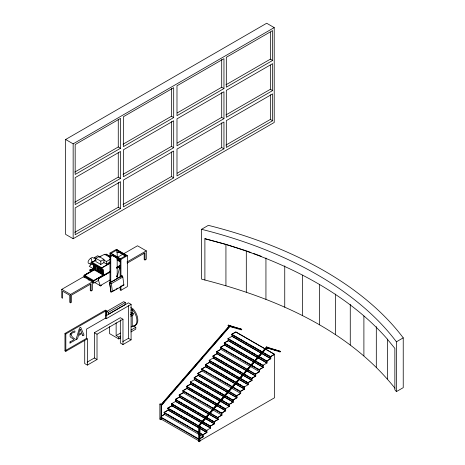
<?xml version="1.0" encoding="UTF-8"?>
<svg xmlns="http://www.w3.org/2000/svg" width="465" height="465" viewBox="0 0 465 465"><rect width="100%" height="100%" fill="white"/><g stroke="black" fill="none" stroke-linecap="round" stroke-linejoin="round"><path stroke-width="0.7" d="M130.973 312.852L132.054 313.736L130.81 314.456M117.726 275.571C117.232 273.821 122.603 262.94 116.657 268.096M92.93 270.514L89.867 270.101L93.61 269.363L93.541 270.549M89.885 270.328L89.937 269.845M76.057 339.491L79.509 327.947L80.689 327.267L84.031 335.067L82.764 335.62M76.214 339.584L77.51 338.834L78.422 335.608L81.997 333.55L82.921 335.707M78.614 334.294L80.05 329.272M100.138 285.283L100.434 285.708M228.106 328.098L229.524 326.459L241.475 329.912L241.754 329.313L228.28 325.093L227.995 325.686L228.937 326.232L161.279 404.358L160.338 403.812L159.867 404.085L159.867 419.087L161.018 419.75L161.489 419.482L161.489 405.021M229.524 326.459L229.803 325.866L241.754 329.313M240.324 329.249L240.603 328.65M198.834 426.353L267.148 347.198L280.325 351.337L280.046 351.929L266.701 347.808L198.834 426.353L197.939 426.382L266.561 346.971L267.148 347.198M267.642 348.349L267.921 347.756L280.325 351.337M100.254 285.219L100.167 285.644M93.599 269.404L93.599 269.869M94.732 269.543L84.438 275.669L84.438 276.03L92.582 280.598M103.189 275.146L93.791 280.575L93.517 281.273M116.977 276.518L117.227 276.059L116.855 275.885M161.436 405.532L161.227 404.87L229.64 325.878L230.222 326.105L161.436 405.532L161.018 405.288L161.018 419.75M161.959 404.474L164.325 401.748M165.267 400.656L167.156 398.47M168.103 397.383L169.522 395.744M170.94 394.111L172.352 392.472M174.247 390.292L175.189 389.199M177.078 387.014L178.025 385.927M182.751 380.469L194.085 367.379M195.033 366.286L196.922 364.101M198.34 362.468L199.758 360.828M201.176 359.195L202.595 357.556M212.04 346.646L224.328 332.463M225.269 331.371L227.158 329.191M197.939 426.382L228.774 390.774M229.727 389.682L231.622 387.49M232.57 386.398L252.972 362.84M253.919 361.747L266.73 346.954M116.924 276.163L117.308 276.187L116.889 276.565M116.889 276.483L116.942 275.914M91.25 262.591L91.599 262.074A8.004 4.621 60 0 0 91.599 259.54L91.001 258.47M96.534 270.892L95.802 270.897L95.511 270.403L95.511 264.783M99.353 272.525L99.068 272.746L98.336 272.031L98.336 266.41M103.108 274.693L102.381 274.699L102.091 274.199L102.091 269.281M90.797 264.98L89.228 266.242L93.413 268.875M65.623 139.494L266.683 23.25L274.216 27.598L274.216 122.475L73.156 238.719L65.623 234.372L65.623 139.494L73.156 143.848L73.156 238.719M73.156 143.848L274.216 27.598M74.795 172.079L118.267 146.975L120.522 148.277L120.522 118.389L75.179 144.563L75.179 174.456L120.522 148.277M123.056 144.214L171.434 116.279L173.689 117.581L173.689 87.693L123.423 116.715L123.423 146.603L173.689 117.581M177.235 112.931L221.7 87.263L223.956 88.559L223.956 58.671L176.985 85.793L176.985 115.68L223.956 88.559M225.944 84.81L270.345 59.177L272.595 60.479L272.595 30.591L226.316 57.305L226.316 87.193L272.595 60.479M74.795 202.211L118.267 177.107L120.522 178.409L120.522 151.456L75.179 177.636L75.179 204.583L120.522 178.409M123.056 174.346L171.434 146.411L173.689 147.713L173.689 120.761L123.423 149.782L123.423 176.735L173.689 147.713M177.235 143.063L221.7 117.395L223.956 118.691L223.956 91.739L176.985 118.86L176.985 145.812L223.956 118.691M225.944 114.942L270.345 89.309L272.595 90.611L272.595 63.659L226.316 90.373L226.316 117.325L272.595 90.611M74.795 232.343L118.267 207.239L120.522 208.541L120.522 181.699L75.179 207.878L75.179 234.715L120.522 208.541M123.056 204.478L171.434 176.543L173.689 177.845L173.689 151.003L123.423 180.025L123.423 206.867L173.689 177.845M177.235 173.195L221.7 147.521L223.956 148.823L223.956 121.987L176.985 149.102L176.985 175.939L223.956 148.823M225.944 145.074L270.345 119.441L272.595 120.743L272.595 93.901L226.316 120.621L226.316 147.457L272.595 120.743M95.79 259.9L94.534 258.273L94.534 257.552L97.667 255.738L103.933 259.36L103.933 262.615L100.8 264.422L95.79 261.528L95.79 258.273L98.917 256.465L98.917 257.186M99.464 256.866L104.596 254.262L110.6 257.726M99.522 256.982L100.94 256.163M92.663 261.778L89.321 263.829C85.112 262.347 92.43 255.145 93.785 258.296M92.07 262.219L101.934 267.916L101.934 269.003L92.07 263.486L92.07 262.219L95.744 260.098M104.939 254.791L106.165 254.082L110.414 256.535M95.982 260.138L92.227 262.307L92.227 263.393L103.189 269.723L103.189 275.513L102.951 269.59M109.978 283.255L109.978 253.053L116.401 249.345L127.364 255.674L127.364 286.597L120.941 290.305L120.156 289.852L120.156 286.975M117.186 249.792L110.763 253.501L110.763 282.267M94.534 257.552L100.8 261.167L103.933 259.36M126.265 255.401L116.872 249.978L116.872 252.146L117.808 252.326A2.662 1.535 60 0 1 119.441 252.181L122.824 254.134M111.699 255.855L110.763 255.674L111.699 255.855A2.662 1.535 60 0 1 112.228 255.483M116.872 252.146L117.808 252.326M111.391 256.035A2.662 1.535 60 0 1 113.018 255.89L113.332 255.709A2.662 1.535 60 0 0 112.937 255.529M117.494 252.507A2.662 1.535 60 0 1 119.127 252.361L119.441 252.181M103.933 260.08L106.427 261.522L110.606 259.11M84.078 277.5L84.078 275.332L94.104 269.543M84.078 275.332L94.261 269.63M91.094 290.962L91.094 283.813L71.43 295.165L71.43 302.314L70.564 302.814L69.756 302.349L69.756 295.322L62.612 291.195L62.612 298.222L61.769 297.74L61.769 289.352L83.601 276.751L92.39 281.825L92.39 290.212L91.094 290.962L90.286 290.497L90.286 284.173M117.54 257.302L137.495 245.782L146.289 250.856L146.289 259.243L144.987 259.993L144.185 259.528L144.185 253.198M103.933 262.615L106.427 264.056L110.606 261.644M110.356 262.87L101.777 267.823L101.777 269.09M101.934 267.916L110.705 262.853M113.018 255.89L117.901 258.709L118.215 258.528L116.994 257.825M119.127 252.361L124.01 255.186L124.324 255.006A2.662 1.535 60 0 1 124.713 255.279M126.579 255.221L120.156 258.929L120.156 277.628M109.978 253.053L120.941 259.377L127.364 255.674M117.901 258.709A2.662 1.535 60 0 1 119.534 260.737L120.47 260.917M116.971 267.189L120.104 265.381M84.235 275.42L84.235 276.146L93.634 281.569L93.634 280.843L103.66 275.059M116.814 267.462L119.947 265.655M93.634 280.843L110.705 271.171M116.971 267.555L120.104 265.748M61.769 289.352L70.564 294.426L92.39 281.825M126.951 262.016L146.289 250.856M92.576 282.406L93.791 283.104L98.487 280.395L98.487 278.587L110.391 271.711M98.487 278.587L110.548 271.804M116.814 268.189L119.319 266.741M127.172 263.132L144.987 252.844L144.987 259.993M120.336 267.782L119.319 268.549M95.226 282.772L100.242 285.667L110.234 279.901M204.891 280.011L201.531 279.099L201.531 229.297L208.361 225.351A375.307 216.684 0 0 1 403.231 337.857L403.231 387.659L396.401 391.606L394.861 389.722L394.861 348.395L386.369 338.003A375.307 216.684 0 0 0 222.793 243.561L204.891 238.685L204.891 280.011C275.867 298.286 348.169 329.557 394.948 388.205M109.566 282.877L121.975 275.716L122.818 277.035L123.905 285.004L112.437 291.625L110.966 292.067L109.566 282.877L111.35 283.656L122.818 277.035M112.205 291.352L110.966 292.067L109.723 282.941L122.126 275.774L122.318 277.181M113.448 290.637L114.686 289.922M115.93 289.201L117.79 288.126M121.51 285.981L123.37 284.906L123.905 285.004M64.984 333.446L105.41 310.108L106.253 310.591L106.253 318.699L105.41 318.211L86.513 329.121L86.513 338.398L64.984 350.831L64.984 333.446L65.827 333.934L106.253 310.591M106.741 315.293L106.741 311.463L123.737 301.651L125.323 302.564L125.323 304.465L108.333 314.276L108.333 312.375L125.323 302.564M105.956 315.816L128.445 302.831L131.089 304.354L131.089 339.845L122.975 344.536L120.33 343.007L120.33 319.868M78.771 334.382L81.648 332.725L80.207 329.36M106.253 318.699L131.089 304.354M69.942 341.885L73.761 339.863C73.208 337.718 69.268 338.09 70.105 335.248A2.924 1.691 -60 0 1 70.773 333.481L72.116 332.022L73.79 331.161L74.906 330.975L74.906 332.12C68.686 333.074 71.569 337.096 75.115 339.078L75.115 340.217L69.942 343.025M130.985 310.213L132.234 309.492A11.27 6.51 60 0 1 136.937 320.606A11.27 6.51 60 0 1 132.234 326.285L130.996 327M87.129 362.177L94.372 357.992L94.372 332.684L120.33 317.7L122.975 319.223L122.975 344.536M64.984 350.831L65.827 351.313L87.356 338.886L87.356 365.101L84.711 363.572L84.711 340.392M130.787 314.299L132.019 313.584M130.822 314.311L132.066 313.59M94.372 332.684L97.016 334.207L122.975 319.223M130.81 315.014L133.292 313.584L133.292 314.851L130.81 316.281M116.14 322.745L116.14 335.579L120.47 333.074M116.14 335.579L118.802 337.113L120.621 336.061M130.938 330.103L135.797 327.302L135.797 329.139L130.938 331.94M109.56 326.633L109.56 333.614L118.802 338.95L120.621 337.898M122.83 341.566L128.445 338.322L131.089 339.845M87.356 365.101L97.016 359.521L97.016 334.207M270.787 356.905L270.473 357.085L231.756 334.73L231.756 334.277L235.825 331.929L274.542 354.284L274.542 397.773L199.996 440.814M232.07 334.19L235.825 332.016L274.542 354.371L270.787 356.539M231.756 334.73L233.32 335.271M227.995 338.619L232.07 336.271L270.787 358.62L266.712 360.974L227.995 338.619L227.995 339.072L266.712 361.421L267.026 361.241M227.995 339.072L228.309 338.892M224.235 342.961L228.309 340.607L267.026 362.962L262.952 365.31L224.235 342.961L224.235 343.414L262.952 365.763L263.266 365.583L262.016 364.862M267.026 360.794L267.026 363.049L228.309 340.7L224.549 342.781M220.48 347.297L224.549 344.949L263.266 367.303L259.197 369.652L220.48 347.297L220.48 347.75L259.197 370.105L259.511 369.925L257.011 368.483M220.794 347.21L224.549 345.042L263.266 367.391L263.266 365.13M220.48 347.75L222.043 348.291M255.75 374.261L255.436 374.447L216.719 352.092L216.719 351.639L220.794 349.291L259.511 371.733L255.75 373.901M217.033 351.552L220.794 349.378L220.794 347.117M216.719 352.092L217.033 351.912M212.958 355.981L217.033 353.627L255.75 375.982L251.675 378.336L212.958 355.981L212.958 356.434L251.675 378.783L251.989 378.603M255.75 373.814L255.75 376.075L217.033 353.72L213.272 355.801M212.958 356.434L213.272 356.254L213.272 358.062L251.989 380.411L251.989 378.15M209.204 360.323L213.272 357.969L251.989 380.324L247.921 382.672L209.204 360.323L209.204 360.77L247.921 383.125L248.234 382.945M209.204 360.77L210.767 361.311M205.443 364.659L209.517 362.311L248.234 384.66L244.16 387.014L205.443 364.659L205.443 365.112L244.16 387.467L244.474 387.287M205.757 364.572L209.517 362.398L248.234 384.753L248.234 382.492M205.443 365.112L205.757 364.932M201.682 369.001L205.757 366.652L244.474 389.002L240.399 391.356L201.682 369.001L201.682 369.454L240.399 391.803L240.713 391.623M201.996 368.908L205.757 366.74L244.474 389.095L244.474 386.834M201.682 369.454L201.996 369.274M236.958 395.965L236.644 396.145L197.927 373.796L197.927 373.343L201.996 370.989L240.713 393.431L236.958 395.605M198.241 373.25L201.996 371.082L201.996 368.821M197.927 373.796L198.241 373.61M194.167 377.679L198.241 375.331L236.958 397.685L232.884 400.034L194.167 377.679L194.167 378.132L232.884 400.487L233.198 400.307M194.48 377.592L198.241 375.424L236.958 397.773L236.958 395.512M194.167 378.132L194.48 377.952M190.406 382.021L194.48 379.673L233.198 402.022L229.123 404.376L190.406 382.021L190.406 382.474L229.123 404.829L229.437 404.643L228.187 403.922M190.406 382.474L190.72 382.294M186.651 386.363L190.72 384.009L229.437 406.364L225.368 408.712L186.651 386.363L186.651 386.816L225.368 409.165L225.682 408.985M186.965 386.27L190.72 384.102L229.437 406.457L229.437 404.195M186.651 386.816L188.215 387.357M182.89 390.705L186.965 388.351L225.682 410.705L221.607 413.054L182.89 390.705L182.89 391.152L221.607 413.507L221.921 413.327M183.204 390.612L186.965 388.444L225.682 410.793L225.682 408.532M182.89 391.152L183.204 390.972M179.13 395.041L218.161 417.669L217.847 417.849L179.13 395.494L179.13 395.041L183.204 392.693L221.921 415.135L218.161 417.303M175.375 399.383L179.444 397.034L218.161 419.384L214.092 421.738L175.375 399.383L175.375 399.836L214.092 422.185L214.406 422.005L211.906 420.563M175.689 399.29L179.444 397.122L218.161 419.476L218.161 417.215M175.375 399.836L176.938 400.377M171.614 403.725L175.689 401.371L214.406 423.725L210.331 426.074L171.614 403.725L171.614 404.172L210.331 426.527L210.645 426.347M171.614 404.172L171.928 403.992L179.42 408.322M167.853 408.061L171.928 405.713L210.645 428.067L206.57 430.416L167.853 408.061L167.853 408.514L206.57 430.869L206.884 430.689M210.645 425.894L210.645 428.155L171.928 405.8L168.167 407.881M167.853 408.514L168.167 408.334L168.167 410.142L198.776 427.817M203.129 435.025L202.816 435.211L164.099 412.856L164.099 412.403L168.167 410.054L198.77 427.719M164.412 412.316L168.167 410.142M164.099 412.856L165.662 413.397M161.279 416.198L164.412 414.391L198.764 434.316M161.279 416.291L164.412 414.484L164.412 412.223M159.867 419.087L160.338 418.82M231.756 334.277L270.473 356.632L274.542 354.284M267.026 360.881L270.787 358.713L270.787 356.452M259.511 369.565L263.266 367.391M216.719 351.639L255.436 373.994L259.511 371.64M251.989 378.243L255.75 376.075M248.234 382.585L251.989 380.411M240.713 391.263L244.474 389.095M197.927 373.343L236.644 395.692L240.713 393.344M233.198 399.947L236.958 397.773M229.437 404.283L233.198 402.115L233.198 399.853M221.921 412.967L225.682 410.793M199.979 426.475L199.514 426.748L199.514 441.75L199.979 441.477L199.979 426.475L199.043 425.934M221.921 415.042L217.847 417.396L217.847 417.849M214.406 421.645L218.161 419.476M210.645 425.987L214.406 423.813L214.406 421.557M164.099 412.403L202.816 434.758L206.884 432.404L200.014 428.439M203.129 434.665L206.884 432.497L206.884 430.235M199.996 438.553L203.129 436.745M199.996 438.646L203.129 436.838L203.129 434.577M198.363 426.626L198.363 441.087L198.834 440.814M201.531 229.297A375.307 216.684 0 0 1 396.401 341.804L403.231 337.857M89.867 270.101L93.488 269.822M89.954 270.072L91.192 270.078M91.57 264.219L93.157 264.957M204.891 238.714L225.932 244.392L245.625 250.612M230.053 326.279L233.477 327.273M236.214 328.063L238.266 328.656M267.532 347.989L271.543 349.145M274.216 349.918L276.222 350.494M251.042 252.553L246.305 250.827L246.305 292.125M253.751 253.541L261.196 256.262M111.077 253.32L120.47 258.749M278.895 351.267L280.046 351.929M114.553 256.413L115.773 257.122M116.924 259.11L120.063 260.917M119.534 260.737L120.156 261.098M117.18 260.08L120.208 261.824M106.008 254.349L107.223 255.053M108.432 255.756L109.647 256.453M266.561 346.971L267.921 347.756M229.803 325.866L230.222 326.105M228.28 325.093L229.64 325.878M234.563 335.992L238.94 338.514M240.184 339.235L241.434 339.956M243.311 341.037L244.555 341.763M245.805 342.484L247.055 343.205M248.926 344.286L250.176 345.007M251.426 345.728L255.797 348.25M257.046 348.971L261.417 351.494M265.166 353.656L266.416 354.377M267.66 355.103L269.537 356.184M270.787 358.713L232.07 336.358L232.07 334.097M228.931 339.252L233.308 341.775M234.552 342.496L235.802 343.217M237.051 343.937L238.923 345.018M240.173 345.739L241.422 346.46M243.294 347.541L244.544 348.262M245.793 348.983L247.043 349.709M248.915 350.79L250.164 351.511M251.414 352.232L255.785 354.754M257.035 355.475L258.284 356.196M260.156 357.277L263.905 359.439M265.155 360.16L266.404 360.881M227.676 345.036L224.549 343.228L224.549 345.042M228.919 345.757L230.169 346.477M231.419 347.198L233.291 348.279M234.54 349L235.79 349.721M237.04 350.441L238.911 351.523M240.161 352.243L241.411 352.964M243.282 354.045L244.532 354.766M245.782 355.487L247.031 356.207M248.903 357.289L250.153 358.015M251.402 358.736L253.902 360.177M257.023 361.979L260.772 364.142M223.915 349.372L227.658 351.534M228.908 352.255L230.158 352.981M231.407 353.702L233.279 354.783M234.529 355.504L235.778 356.225M237.028 356.946L238.9 358.027M240.149 358.748L241.399 359.468M242.649 360.189L244.52 361.27M245.77 361.991L247.02 362.712M248.891 363.793L250.141 364.514M252.013 365.595L255.14 367.402M98.487 280.395L100.242 285.667M84.706 275.332L93.791 280.575M130.729 307.586L133.135 308.975A11.27 6.51 60 0 1 137.803 319.188A11.27 6.51 60 0 1 134.455 325.657M215.15 357.335L218.893 359.497M220.143 360.218L224.514 362.741M225.763 363.461L227.635 364.543M228.885 365.263L230.134 365.984M231.384 366.705L233.256 367.786M234.505 368.507L235.755 369.233M237.005 369.954L238.876 371.035M240.126 371.756L241.376 372.477M242.625 373.197L244.497 374.279M245.747 374.999L246.996 375.72M130.909 312.213L133.292 313.584M212.639 362.392L213.888 363.113M215.138 363.833L218.881 366.002M220.131 366.722L224.502 369.245M225.752 369.966L227.623 371.047M228.873 371.768L230.123 372.488M231.372 373.209L233.244 374.29M234.494 375.011L235.743 375.732M236.993 376.452L238.865 377.539M240.114 378.26L241.364 378.981M242.614 379.702L243.863 380.422M245.735 381.503L246.985 382.224M207.006 365.653L208.256 366.374M209.506 367.094L210.755 367.815M215.126 370.338L218.87 372.506M220.119 373.226L224.49 375.749M225.74 376.47L227.612 377.551M228.861 378.272L230.111 378.992M231.361 379.713L233.232 380.794M234.482 381.515L235.732 382.236M236.981 382.957L238.853 384.038M240.103 384.758L241.352 385.479M242.602 386.206L243.852 386.926M133.135 325.767L135.797 327.302M106.741 311.463L108.333 312.375M203.873 370.355L205.123 371.076M206.367 371.797L207.617 372.517M209.494 373.598L210.738 374.319M215.109 376.842L218.858 379.004M220.108 379.725L224.479 382.253M225.728 382.974L230.099 385.497M231.349 386.217L233.221 387.299M234.47 388.019L235.72 388.74M236.97 389.461L238.22 390.182M195.102 378.312L196.98 379.394M198.23 380.114L199.473 380.835M200.723 381.556L201.973 382.276M203.85 383.358L205.094 384.084M206.344 384.805L210.715 387.328M215.086 389.85L218.835 392.012M220.085 392.733L224.456 395.256M225.705 395.977L230.076 398.505M231.326 399.226L232.576 399.947M233.198 402.115L194.48 379.76L194.48 377.499M192.597 383.375L193.847 384.096M195.091 384.817L196.968 385.898M198.218 386.618L199.462 387.339M200.711 388.06L201.961 388.781M203.833 389.862L205.082 390.583M206.332 391.303L210.703 393.832M211.953 394.553L213.203 395.273M215.074 396.354L218.823 398.517M220.073 399.237L224.444 401.76M225.694 402.481L226.943 403.202M189.458 388.077L193.829 390.6M195.079 391.321L196.329 392.042M198.2 393.123L199.45 393.843M200.7 394.564L201.95 395.285M203.821 396.366L205.071 397.087M206.321 397.808L210.692 400.336M211.941 401.057L216.312 403.579M220.061 405.742L221.311 406.462M222.555 407.183L224.432 408.264M183.826 391.332L188.197 393.855M189.447 394.576L190.697 395.302M191.946 396.023L193.818 397.104M195.068 397.825L196.317 398.546M198.189 399.627L199.439 400.348M200.688 401.068L201.938 401.789M203.81 402.87L205.059 403.591M206.309 404.312L210.68 406.834M211.93 407.555L213.179 408.282M215.051 409.363L218.8 411.525M220.05 412.246L221.294 412.967M86.513 338.398L87.356 338.886M178.81 401.458L182.553 403.62M183.803 404.341L185.053 405.062M186.302 405.782L188.174 406.863M189.424 407.584L190.673 408.305M191.923 409.026L193.795 410.107M195.044 410.827L196.294 411.554M197.544 412.275L199.415 413.356M200.665 414.077L201.915 414.797M203.786 415.879L205.036 416.599M206.908 417.68L210.657 419.843M214.406 423.813L175.689 401.464L175.689 399.202M94.372 357.992L97.016 359.521M180.67 409.043L182.542 410.124M183.791 410.845L185.041 411.566M186.291 412.286L188.162 413.368M189.412 414.088L190.662 414.809M191.911 415.53L193.783 416.611M195.033 417.332L196.282 418.052M197.532 418.773L199.404 419.86M200.653 420.581L201.903 421.302M203.775 422.383L205.024 423.103M206.274 423.824L210.017 425.987M170.045 409.415L179.409 414.827M180.658 415.547L182.53 416.628M183.78 417.349L185.029 418.07M186.279 418.791L188.151 419.872M189.4 420.593L190.65 421.313M191.9 422.034L193.771 423.115M195.021 423.836L196.271 424.557M200.642 427.079L201.891 427.806M159.867 404.085L161.227 404.87M200.014 428.532L206.884 432.497M167.534 414.478L168.783 415.199M170.033 415.919L173.776 418.082M175.026 418.802L179.397 421.325M180.647 422.046L182.518 423.133M183.768 423.853L185.018 424.574M186.267 425.295L188.139 426.376M189.389 427.097L190.638 427.817M191.888 428.538L193.76 429.619M195.009 430.34L196.259 431.061M197.509 431.782L198.758 432.502M200.63 433.583L201.88 434.304M200.002 434.944L203.129 436.838M160.966 417.105L199.055 439.094M160.966 417.558L199.055 439.547M161.274 419.186L198.747 440.814M198.363 441.087L199.514 441.75M91.617 264.254L91.082 263.382M90.681 264.794L90.14 263.928M93.535 269.409L93.105 267.985L93.395 269.52M111.35 283.656L112.437 291.625M93.436 269.764L93.459 270.461M396.401 341.804L396.401 391.606M387.455 339.095L387.455 378.946M376.307 326.604L376.307 367.181M363.897 315.997L363.897 355.847M350.267 304.412L350.267 344.989M335.48 294.078L335.48 334.649M319.583 284.301L319.583 324.872M302.651 275.123L302.651 315.7M284.743 265.858L284.743 307.156M270.473 356.632L270.473 357.085M270.345 32.137L270.345 59.177M270.345 65.193L270.345 89.309M270.345 94.779L270.345 119.441M266.712 360.974L266.712 361.421M265.939 257.988L265.939 299.291M262.952 365.31L262.952 365.763M259.511 369.472L259.511 371.733M259.197 369.652L259.197 370.105M255.436 373.994L255.436 374.447M251.675 378.336L251.675 378.783M247.921 382.672L247.921 383.125M244.16 387.014L244.16 387.467M240.713 391.175L240.713 393.431M240.399 391.356L240.399 391.803M236.644 395.692L236.644 396.145M232.884 400.034L232.884 400.487M229.123 404.376L229.123 404.829M228.309 338.439L228.309 340.7M225.932 244.392L225.932 285.69M225.368 408.712L225.368 409.165M221.921 412.874L221.921 415.135M221.7 59.508L221.7 87.263M221.7 92.57L221.7 117.395M221.7 122.859L221.7 147.521M221.607 413.054L221.607 413.507M217.033 351.459L217.033 353.72M214.092 421.738L214.092 422.185M210.331 426.074L210.331 426.527M209.517 360.137L209.517 362.398M206.57 430.416L206.57 430.869M205.757 364.479L205.757 366.74M202.816 434.758L202.816 435.211M198.241 373.163L198.241 375.424M190.72 381.841L190.72 384.102M186.965 386.183L186.965 388.444M183.204 390.519L183.204 392.78L179.444 394.861M179.444 395.314L179.444 397.122M171.928 403.544L171.928 405.8M171.434 88.53L171.434 116.279M171.434 121.592L171.434 146.411M171.434 151.881L171.434 176.543M132.234 309.492L132.234 312.992M132.234 315.09L132.234 326.285M128.445 305.726L128.445 338.322M120.941 259.377L120.941 276.64M120.941 285.987L120.941 290.305M118.802 337.113L118.802 338.95M118.267 119.226L118.267 146.975M118.267 152.282L118.267 177.107M118.267 182.576L118.267 207.239M117.186 251.954L117.186 278.564M117.029 257.122L117.029 258.203M113.896 255.308L113.896 256.395M106.427 261.522L106.427 264.056M105.41 310.783L105.41 318.211M102.172 269.235L101.882 274.367L101.149 273.658L101.149 268.741M101.231 268.689L100.94 273.827L100.213 273.112L100.213 268.195M100.8 261.167L100.8 264.422M100.289 268.148L100.004 273.286L99.272 272.571L99.272 266.951M98.644 278.675L98.644 280.482M98.417 266.364L98.127 272.199L97.394 271.49L97.394 265.87M97.47 266.521L97.185 271.659L96.453 270.944L96.534 265.98M95.598 265.439L95.308 270.572L94.575 269.863L94.575 264.242M94.657 264.893L94.366 270.031L93.639 269.316L93.639 263.702M93.791 280.936L93.791 283.104M93.715 264.254L93.715 270.037L93.477 264.12M88.937 278.855L88.937 280.302M70.564 294.426L70.564 302.814M70.099 341.978L70.099 343.112M65.827 333.934L65.827 351.313M124.01 255.186A2.662 1.535 60 0 1 125.114 256.238M125.091 255.634A2.662 1.535 60 0 1 125.428 256.058M118.61 258.802A2.662 1.535 60 0 1 119.325 259.58M119.615 260.057A2.662 1.535 60 0 1 119.848 260.557M70.081 334.562A2.924 1.691 -60 0 1 70.616 333.393M100.452 285.464C100.295 286.917 101.603 284.47 100.452 285.464M100.539 285.446L100.661 285.859L100.87 285.295L100.539 285.446M100.696 285.533L100.818 285.946L101.027 285.388L100.696 285.533"/></g></svg>
